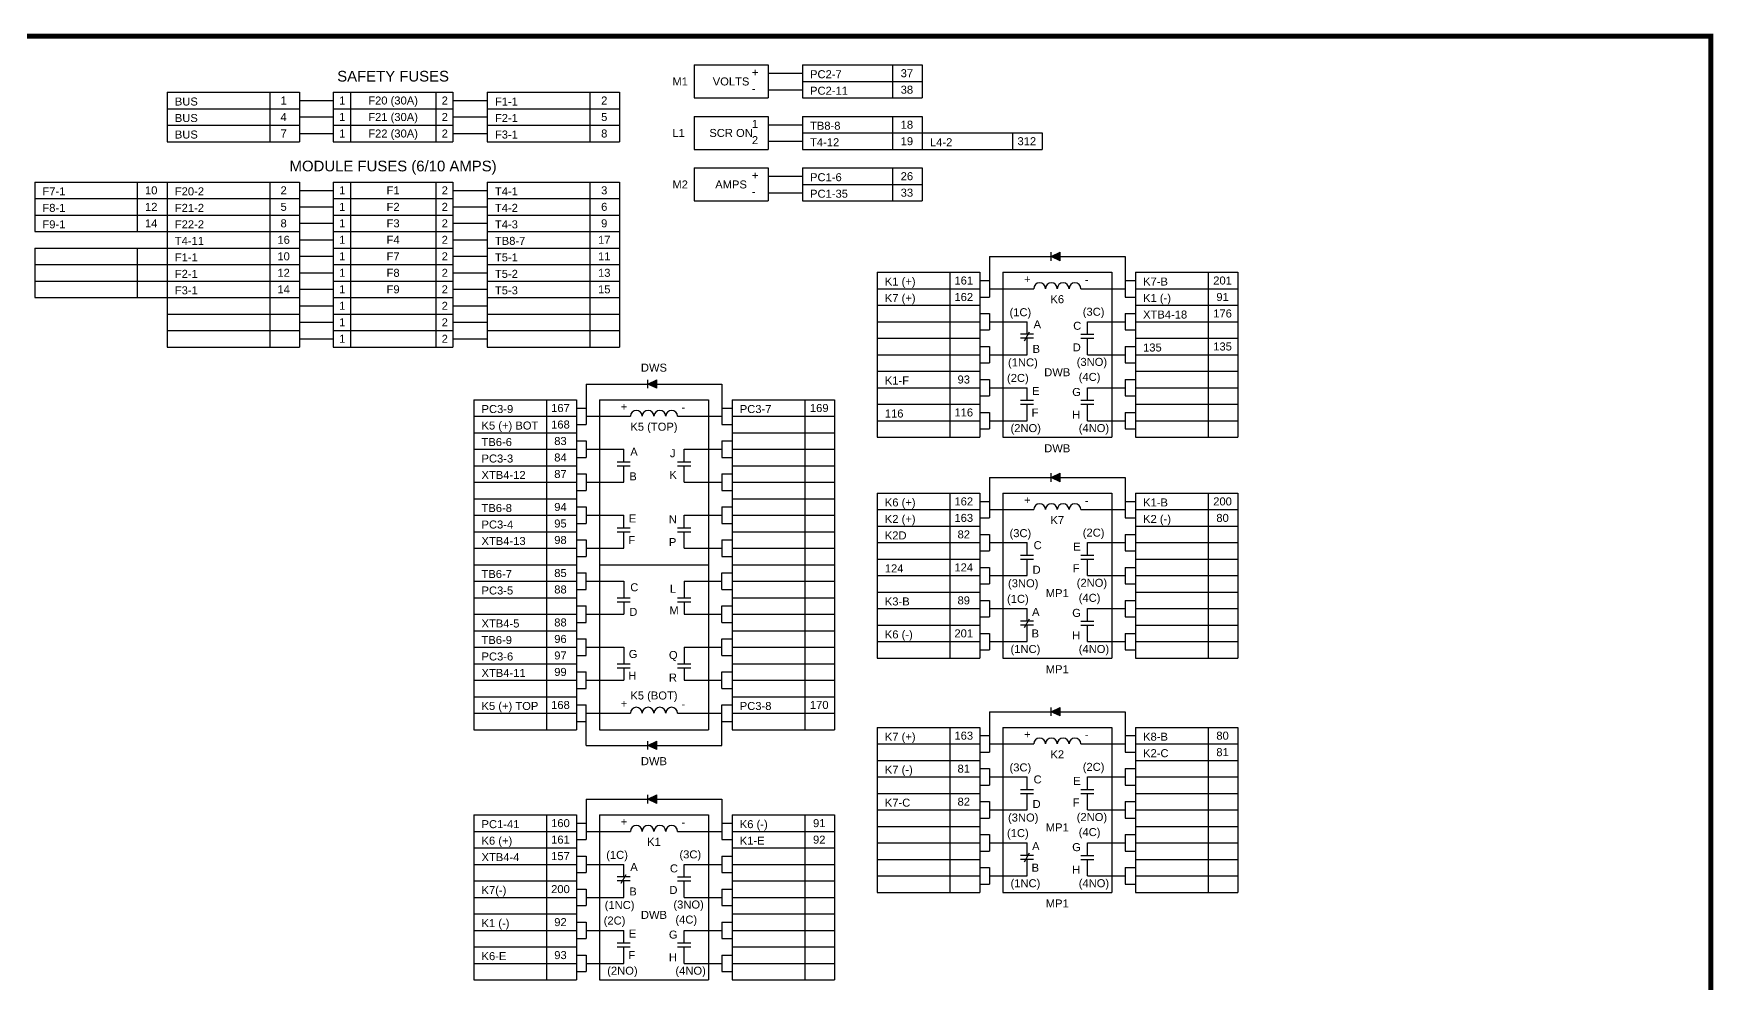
# Model space of a CAD drawing. Extents: x 0.9 to 17.6, y -2.5 to 7.9.
# Drawn here: x 7.76 to 17.6, y 2.35 to 7.91 of the extents above; entities that cross this region are included whole.
import ezdxf
from ezdxf.enums import TextEntityAlignment as Align

# ---------------------------------------------------------------- set-up
doc = ezdxf.new("R2010")
doc.units = 0
doc.header["$MEASUREMENT"] = 0
doc.layers.get('0').update_dxf_attribs({"linetype": 'CONTINUOUS'})
doc.layers.add('DRAWING', color=7, linetype='CONTINUOUS')
doc.styles.get("Standard").update_dxf_attribs({"font": 'ARIAL.TTF'})

# ---------------------------------------------------------------- blocks, each defined once
blk = doc.blocks.new('coil')
for centre in [(0.046, 0), (0.138, 0), (0.23, 0), (0.322, 0)]:
    blk.add_arc(centre, 0.046, 0, 180)
blk = doc.blocks.new('N_C_contact')
for p, q in [((0.051, 0.031), (-0.051, 0.031)), ((0.051, 0), (-0.051, 0)), ((-0.02, -0.019), (0.02, 0.05))]:
    blk.add_line(p, q)
blk = doc.blocks.new('npcap')
for p, q in [((0, 0.051), (0, -0.051)), ((0.031, 0.051), (0.031, -0.051))]:
    blk.add_line(p, q)
blk = doc.blocks.new('diode')
blk.add_hatch(color=256).paths.add_polyline_path([(0.072, 0), (0, 0.033), (0, -0.033)])
for p, q in [((0, 0.033), (0.072, 0)), ((0, 0.033), (0, -0.033)), ((0.072, 0), (0, -0.033)), ((0.072, 0.033), (0.072, -0.033))]:
    blk.add_line(p, q)

msp = doc.modelspace()

# ---------------------------------------------------------------- linework, layer by layer
at = {"color": 7, "const_width": 0.0288}
msp.add_lwpolyline([(17.5882, -2.4964), (17.5882, 7.8988), (0.9559, 7.8988), (0.9559, -2.4964)], close=True, dxfattribs=at)
at = {"layer": 'DRAWING', "color": 7}
for p, q in [((11.6304, 7.7297), (12.0645, 7.7297)), ((11.6304, 7.7297), (11.6304, 7.5366)), ((12.0645, 7.7297), (12.0645, 7.5366)), ((12.0645, 7.6814), (12.2651, 7.6814)), ((12.2651, 7.7297), (12.9677, 7.7297)), ((12.2651, 7.7297), (12.2651, 7.5366)), ((12.7929, 7.7297), (12.7929, 7.5366)), ((12.9677, 7.7297), (12.9677, 7.5366)), ((12.0645, 7.5848), (12.2651, 7.5848)), ((12.2651, 7.6331), (12.9677, 7.6331)), ((8.5435, 7.5699), (9.3193, 7.5699)), ((8.5435, 7.5699), (8.5435, 7.2801)), ((9.1445, 7.5699), (9.1445, 7.2801)), ((9.3193, 7.5699), (9.3193, 7.2801)), ((9.3193, 7.5216), (9.5166, 7.5216)), ((9.5166, 7.5699), (10.2183, 7.5699)), ((9.5166, 7.5699), (9.5166, 7.2801)), ((9.6174, 7.5699), (9.6174, 7.2801)), ((10.1176, 7.5699), (10.1176, 7.2801)), ((10.2183, 7.5699), (10.2183, 7.2801)), ((10.2183, 7.5216), (10.4189, 7.5216)), ((10.4189, 7.5699), (11.1946, 7.5699)), ((10.4189, 7.5699), (10.4189, 7.2801)), ((11.0198, 7.5699), (11.0198, 7.2801)), ((11.1946, 7.5699), (11.1946, 7.2801)), ((11.6304, 7.5366), (12.0645, 7.5366)), ((12.2651, 7.5366), (12.9677, 7.5366)), ((8.5435, 7.4733), (9.3193, 7.4733)), ((9.3193, 7.425), (9.5166, 7.425)), ((9.5166, 7.4733), (10.2183, 7.4733)), ((10.2183, 7.425), (10.4189, 7.425)), ((10.4189, 7.4733), (11.1946, 7.4733)), ((11.6304, 7.4282), (12.0645, 7.4282)), ((11.6304, 7.4282), (11.6304, 7.235)), ((12.0645, 7.4282), (12.0645, 7.235)), ((12.2651, 7.4282), (12.9677, 7.4282)), ((12.2651, 7.4282), (12.2651, 7.235)), ((12.7929, 7.4282), (12.7929, 7.235)), ((12.9677, 7.4282), (12.9677, 7.235)), ((8.5435, 7.3767), (9.3193, 7.3767)), ((9.3193, 7.3284), (9.5166, 7.3284)), ((9.5166, 7.3767), (10.2183, 7.3767)), ((10.2183, 7.3284), (10.4189, 7.3284)), ((10.4189, 7.3767), (11.1946, 7.3767)), ((12.0645, 7.3799), (12.2651, 7.3799)), ((12.0645, 7.2833), (12.2651, 7.2833)), ((12.2651, 7.3316), (13.6704, 7.3316)), ((13.4956, 7.3316), (13.4956, 7.235)), ((13.6704, 7.3316), (13.6704, 7.235)), ((8.5435, 7.2801), (9.3193, 7.2801)), ((9.5166, 7.2801), (10.2183, 7.2801)), ((10.4189, 7.2801), (11.1946, 7.2801)), ((11.6304, 7.235), (12.0645, 7.235)), ((12.2651, 7.235), (13.6704, 7.235)), ((11.6304, 7.1267), (12.0645, 7.1267)), ((11.6304, 7.1267), (11.6304, 6.9335)), ((12.0645, 7.1267), (12.0645, 6.9335)), ((12.2651, 7.1267), (12.9677, 7.1267)), ((12.2651, 7.1267), (12.2651, 6.9335)), ((12.7929, 7.1267), (12.7929, 6.9335)), ((12.9677, 7.1267), (12.9677, 6.9335)), ((7.7678, 7.0439), (9.3193, 7.0439)), ((7.7678, 7.0439), (7.7678, 6.7542)), ((8.3687, 7.0439), (8.3687, 6.7542)), ((8.5435, 7.0439), (8.5435, 6.0781)), ((9.1445, 7.0439), (9.1445, 6.0781)), ((9.3193, 7.0439), (9.3193, 6.0781)), ((9.3193, 6.9956), (9.5166, 6.9956)), ((9.5166, 7.0439), (9.5166, 6.0781)), ((9.5166, 7.0439), (10.2183, 7.0439)), ((9.6174, 7.0439), (9.6174, 6.0781)), ((10.1176, 7.0439), (10.1176, 6.0781)), ((10.2183, 7.0439), (10.2183, 6.0781)), ((10.2183, 6.9956), (10.4189, 6.9956)), ((10.4189, 7.0439), (11.1946, 7.0439)), ((10.4189, 7.0439), (10.4189, 6.0781)), ((11.0198, 7.0439), (11.0198, 6.0781)), ((11.1946, 7.0439), (11.1946, 6.0781)), ((12.0645, 7.0784), (12.2651, 7.0784)), ((12.2651, 7.0301), (12.9677, 7.0301)), ((7.7678, 6.9473), (9.3193, 6.9473)), ((9.3193, 6.899), (9.5166, 6.899)), ((9.5166, 6.9473), (10.2183, 6.9473)), ((10.2183, 6.899), (10.4189, 6.899)), ((10.4189, 6.9473), (11.1946, 6.9473)), ((11.6304, 6.9335), (12.0645, 6.9335)), ((12.0645, 6.9818), (12.2651, 6.9818)), ((12.2651, 6.9335), (12.9677, 6.9335)), ((7.7678, 6.8507), (9.3193, 6.8507)), ((9.3193, 6.8025), (9.5166, 6.8025)), ((9.5166, 6.8507), (10.2183, 6.8507)), ((10.2183, 6.8025), (10.4189, 6.8025)), ((10.4189, 6.8507), (11.1946, 6.8507)), ((7.7678, 6.7542), (9.3193, 6.7542)), ((9.3193, 6.7059), (9.5166, 6.7059)), ((9.5166, 6.7542), (10.2183, 6.7542)), ((10.2183, 6.7059), (10.4189, 6.7059)), ((10.4189, 6.7542), (11.1946, 6.7542)), ((7.7678, 6.6576), (9.3193, 6.6576)), ((7.7678, 6.6576), (7.7678, 6.3678)), ((8.3687, 6.6576), (8.3687, 6.3678)), ((9.3193, 6.6093), (9.5166, 6.6093)), ((9.5166, 6.6576), (10.2183, 6.6576)), ((10.2183, 6.6093), (10.4189, 6.6093)), ((10.4189, 6.6576), (11.1946, 6.6576)), ((13.3612, 6.6079), (14.1557, 6.6079)), ((13.3612, 6.6079), (13.3612, 6.3711)), ((14.1557, 6.6079), (14.1557, 6.3711)), ((7.7678, 6.561), (9.3193, 6.561)), ((9.3193, 6.5127), (9.5166, 6.5127)), ((9.5166, 6.561), (10.2183, 6.561)), ((10.2183, 6.5127), (10.4189, 6.5127)), ((10.4189, 6.561), (11.1946, 6.561)), ((12.7031, 6.516), (12.7031, 5.5502)), ((12.7031, 6.516), (13.3041, 6.516)), ((13.1292, 6.516), (13.1292, 5.5502)), ((13.3041, 6.516), (13.3041, 5.5502)), ((13.4389, 6.516), (14.0781, 6.516)), ((13.4389, 6.516), (13.4389, 5.5502)), ((14.0781, 6.516), (14.0781, 5.5502)), ((14.2161, 6.516), (14.2161, 5.5502)), ((14.2161, 6.516), (14.8171, 6.516)), ((14.6422, 6.516), (14.6422, 5.5502)), ((14.8171, 6.516), (14.8171, 5.5502)), ((7.7678, 6.4644), (9.3193, 6.4644)), ((9.3193, 6.4161), (9.5166, 6.4161)), ((9.5166, 6.4644), (10.2183, 6.4644)), ((10.2183, 6.4161), (10.4189, 6.4161)), ((10.4189, 6.4644), (11.1946, 6.4644)), ((12.7031, 6.4194), (13.3041, 6.4194)), ((13.3041, 6.4677), (13.3612, 6.4677)), ((13.3612, 6.4194), (13.6206, 6.4194)), ((13.8964, 6.4194), (14.1557, 6.4194)), ((14.1557, 6.4677), (14.2161, 6.4677)), ((14.2161, 6.4194), (14.8171, 6.4194)), ((7.7678, 6.3678), (9.3193, 6.3678)), ((9.3193, 6.3195), (9.5166, 6.3195)), ((9.5166, 6.3678), (10.2183, 6.3678)), ((10.2183, 6.3195), (10.4189, 6.3195)), ((10.4189, 6.3678), (11.1946, 6.3678)), ((12.7031, 6.3228), (13.3041, 6.3228)), ((13.3041, 6.3711), (13.3612, 6.3711)), ((14.1557, 6.3711), (14.2161, 6.3711)), ((14.2161, 6.3228), (14.8171, 6.3228)), ((8.5435, 6.2713), (9.3193, 6.2713)), ((9.3193, 6.223), (9.5166, 6.223)), ((9.5166, 6.2713), (10.2183, 6.2713)), ((10.2183, 6.223), (10.4189, 6.223)), ((10.4189, 6.2713), (11.1946, 6.2713)), ((12.7031, 6.2263), (13.3041, 6.2263)), ((13.3041, 6.2746), (13.3612, 6.2746)), ((13.3612, 6.2746), (13.3612, 6.178)), ((13.3612, 6.2263), (13.5816, 6.2263)), ((13.5816, 6.1531), (13.5816, 6.2263)), ((13.9353, 6.2263), (14.1557, 6.2263)), ((13.9353, 6.1531), (13.9353, 6.2263)), ((14.1557, 6.2746), (14.2161, 6.2746)), ((14.1557, 6.2746), (14.1557, 6.178)), ((14.2161, 6.2263), (14.8171, 6.2263)), ((8.5435, 6.1747), (9.3193, 6.1747)), ((9.3193, 6.1264), (9.5166, 6.1264)), ((9.5166, 6.1747), (10.2183, 6.1747)), ((10.2183, 6.1264), (10.4189, 6.1264)), ((10.4189, 6.1747), (11.1946, 6.1747)), ((12.7031, 6.1297), (13.3041, 6.1297)), ((13.3041, 6.178), (13.3612, 6.178)), ((13.5816, 6.0331), (13.5816, 6.1297)), ((13.9353, 6.0331), (13.9353, 6.1297)), ((14.1557, 6.178), (14.2161, 6.178)), ((14.2161, 6.1297), (14.8171, 6.1297)), ((8.5435, 6.0781), (9.3193, 6.0781)), ((9.5166, 6.0781), (10.2183, 6.0781)), ((10.4189, 6.0781), (11.1946, 6.0781)), ((12.7031, 6.0331), (13.3041, 6.0331)), ((13.3041, 6.0814), (13.3612, 6.0814)), ((13.3612, 6.0814), (13.3612, 5.9848)), ((13.3612, 6.0331), (13.5816, 6.0331)), ((13.9353, 6.0331), (14.1557, 6.0331)), ((14.1557, 6.0814), (14.1557, 5.9848)), ((14.1557, 6.0814), (14.2161, 6.0814)), ((14.2161, 6.0331), (14.8171, 6.0331)), ((12.7031, 5.9365), (13.3041, 5.9365)), ((13.3041, 5.9848), (13.3612, 5.9848)), ((14.1557, 5.9848), (14.2161, 5.9848)), ((14.2161, 5.9365), (14.8171, 5.9365)), ((10.9985, 5.8614), (10.9985, 5.6246)), ((10.9985, 5.8614), (11.7929, 5.8614)), ((11.7929, 5.8614), (11.7929, 5.6246)), ((12.7031, 5.8399), (13.3041, 5.8399)), ((13.3041, 5.8882), (13.3612, 5.8882)), ((13.3612, 5.8882), (13.3612, 5.7916)), ((13.3612, 5.8399), (13.5816, 5.8399)), ((13.5816, 5.7668), (13.5816, 5.8399)), ((13.9353, 5.8399), (14.1557, 5.8399)), ((13.9353, 5.7668), (13.9353, 5.8399)), ((14.1557, 5.8882), (14.1557, 5.7916)), ((14.1557, 5.8882), (14.2161, 5.8882)), ((14.2161, 5.8399), (14.8171, 5.8399)), ((10.3403, 5.7695), (10.9413, 5.7695)), ((10.3403, 5.7695), (10.3403, 3.8379)), ((10.7664, 5.7695), (10.7664, 3.8379)), ((10.9413, 5.7695), (10.9413, 3.8379)), ((10.9413, 5.7212), (10.9985, 5.7212)), ((11.0761, 5.7695), (11.0761, 3.8379)), ((11.0761, 5.7695), (11.7153, 5.7695)), ((11.7153, 5.7695), (11.7153, 3.8379)), ((11.7929, 5.7212), (11.8533, 5.7212)), ((11.8533, 5.7695), (12.4543, 5.7695)), ((11.8533, 5.7695), (11.8533, 3.8379)), ((12.2794, 5.7695), (12.2794, 3.8379)), ((12.4543, 5.7695), (12.4543, 3.8379)), ((12.7031, 5.7434), (13.3041, 5.7434)), ((13.3041, 5.7916), (13.3612, 5.7916)), ((13.5816, 5.6468), (13.5816, 5.7434)), ((13.9353, 5.6468), (13.9353, 5.7434)), ((14.1557, 5.7916), (14.2161, 5.7916)), ((14.2161, 5.7434), (14.8171, 5.7434)), ((10.3403, 5.6729), (10.9413, 5.6729)), ((10.9413, 5.6246), (10.9985, 5.6246)), ((10.9985, 5.6729), (11.2578, 5.6729)), ((11.5336, 5.6729), (11.7929, 5.6729)), ((11.7929, 5.6246), (11.8533, 5.6246)), ((11.8533, 5.6729), (12.4543, 5.6729)), ((12.7031, 5.6468), (13.3041, 5.6468)), ((13.3041, 5.6951), (13.3612, 5.6951)), ((13.3612, 5.6951), (13.3612, 5.5985)), ((13.3612, 5.6468), (13.5816, 5.6468)), ((13.9353, 5.6468), (14.1557, 5.6468)), ((14.1557, 5.6951), (14.1557, 5.5985)), ((14.1557, 5.6951), (14.2161, 5.6951)), ((14.2161, 5.6468), (14.8171, 5.6468)), ((10.3403, 5.5763), (10.9413, 5.5763)), ((10.9413, 5.5281), (10.9985, 5.5281)), ((10.9985, 5.5281), (10.9985, 5.4315)), ((11.7929, 5.5281), (11.8533, 5.5281)), ((11.7929, 5.5281), (11.7929, 5.4315)), ((11.8533, 5.5763), (12.4543, 5.5763)), ((12.7031, 5.5502), (13.3041, 5.5502)), ((13.3041, 5.5985), (13.3612, 5.5985)), ((13.4389, 5.5502), (14.0781, 5.5502)), ((14.1557, 5.5985), (14.2161, 5.5985)), ((14.2161, 5.5502), (14.8171, 5.5502)), ((10.3403, 5.4798), (10.9413, 5.4798)), ((10.9413, 5.4315), (10.9985, 5.4315)), ((10.9985, 5.4798), (11.2188, 5.4798)), ((11.2188, 5.4066), (11.2188, 5.4798)), ((11.5726, 5.4798), (11.7929, 5.4798)), ((11.5726, 5.4066), (11.5726, 5.4798)), ((11.7929, 5.4315), (11.8533, 5.4315)), ((11.8533, 5.4798), (12.4543, 5.4798)), ((10.3403, 5.3832), (10.9413, 5.3832)), ((10.9413, 5.3349), (10.9985, 5.3349)), ((10.9985, 5.3349), (10.9985, 5.2383)), ((11.2188, 5.2866), (11.2188, 5.3832)), ((11.5726, 5.2866), (11.5726, 5.3832)), ((11.7929, 5.3349), (11.7929, 5.2383)), ((11.7929, 5.3349), (11.8533, 5.3349)), ((11.8533, 5.3832), (12.4543, 5.3832)), ((13.3612, 5.3145), (14.1557, 5.3145)), ((13.3612, 5.3145), (13.3612, 5.0778)), ((14.1557, 5.3145), (14.1557, 5.0778)), ((10.3403, 5.2866), (10.9413, 5.2866)), ((10.9413, 5.2383), (10.9985, 5.2383)), ((10.9985, 5.2866), (11.2188, 5.2866)), ((11.5726, 5.2866), (11.7929, 5.2866)), ((11.7929, 5.2383), (11.8533, 5.2383)), ((11.8533, 5.2866), (12.4543, 5.2866)), ((12.7031, 5.2226), (12.7031, 4.2568)), ((12.7031, 5.2226), (13.3041, 5.2226)), ((13.1292, 5.2226), (13.1292, 4.2568)), ((13.3041, 5.2226), (13.3041, 4.2568)), ((13.4389, 5.2226), (14.0781, 5.2226)), ((13.4389, 5.2226), (13.4389, 4.2568)), ((14.0781, 5.2226), (14.0781, 4.2568)), ((14.2161, 5.2226), (14.2161, 4.2568)), ((14.2161, 5.2226), (14.8171, 5.2226)), ((14.6422, 5.2226), (14.6422, 4.2568)), ((14.8171, 5.2226), (14.8171, 4.2568)), ((10.3403, 5.19), (10.9413, 5.19)), ((10.9413, 5.1417), (10.9985, 5.1417)), ((10.9985, 5.1417), (10.9985, 5.0451)), ((11.7929, 5.1417), (11.7929, 5.0451)), ((11.7929, 5.1417), (11.8533, 5.1417)), ((11.8533, 5.19), (12.4543, 5.19)), ((12.7031, 5.1261), (13.3041, 5.1261)), ((13.3041, 5.1744), (13.3612, 5.1744)), ((13.3612, 5.1261), (13.6206, 5.1261)), ((13.8964, 5.1261), (14.1557, 5.1261)), ((14.1557, 5.1744), (14.2161, 5.1744)), ((14.2161, 5.1261), (14.8171, 5.1261)), ((10.3403, 5.0934), (10.9413, 5.0934)), ((10.9413, 5.0451), (10.9985, 5.0451)), ((10.9985, 5.0934), (11.2188, 5.0934)), ((11.2188, 5.0203), (11.2188, 5.0934)), ((11.5726, 5.0934), (11.7929, 5.0934)), ((11.5726, 5.0203), (11.5726, 5.0934)), ((11.7929, 5.0451), (11.8533, 5.0451)), ((11.8533, 5.0934), (12.4543, 5.0934)), ((12.7031, 5.0295), (13.3041, 5.0295)), ((13.3041, 5.0778), (13.3612, 5.0778)), ((14.1557, 5.0778), (14.2161, 5.0778)), ((14.2161, 5.0295), (14.8171, 5.0295)), ((10.3403, 4.9969), (10.9413, 4.9969)), ((10.9413, 4.9486), (10.9985, 4.9486)), ((10.9985, 4.9486), (10.9985, 4.852)), ((11.2188, 4.9003), (11.2188, 4.9969)), ((11.5726, 4.9003), (11.5726, 4.9969)), ((11.7929, 4.9486), (11.7929, 4.852)), ((11.7929, 4.9486), (11.8533, 4.9486)), ((11.8533, 4.9969), (12.4543, 4.9969)), ((12.7031, 4.9329), (13.3041, 4.9329)), ((13.3041, 4.9812), (13.3612, 4.9812)), ((13.3612, 4.9812), (13.3612, 4.8846)), ((13.3612, 4.9329), (13.5816, 4.9329)), ((13.5816, 4.8598), (13.5816, 4.9329)), ((13.9353, 4.9329), (14.1557, 4.9329)), ((13.9353, 4.8598), (13.9353, 4.9329)), ((14.1557, 4.9812), (14.1557, 4.8846)), ((14.1557, 4.9812), (14.2161, 4.9812)), ((14.2161, 4.9329), (14.8171, 4.9329)), ((10.3403, 4.9003), (10.9413, 4.9003)), ((10.9413, 4.852), (10.9985, 4.852)), ((10.9985, 4.9003), (11.2188, 4.9003)), ((11.5726, 4.9003), (11.7929, 4.9003)), ((11.7929, 4.852), (11.8533, 4.852)), ((11.8533, 4.9003), (12.4543, 4.9003)), ((12.7031, 4.8363), (13.3041, 4.8363)), ((13.3041, 4.8846), (13.3612, 4.8846)), ((13.5816, 4.7397), (13.5816, 4.8363)), ((13.9353, 4.7397), (13.9353, 4.8363)), ((14.1557, 4.8846), (14.2161, 4.8846)), ((14.2161, 4.8363), (14.8171, 4.8363)), ((10.3403, 4.8037), (10.9413, 4.8037)), ((10.3403, 4.8037), (10.9413, 4.8037)), ((10.9413, 4.7554), (10.9985, 4.7554)), ((10.9985, 4.6588), (10.9985, 4.7554)), ((11.0761, 4.8037), (11.7153, 4.8037)), ((11.7929, 4.7554), (11.8533, 4.7554)), ((11.7929, 4.6588), (11.7929, 4.7554)), ((11.8533, 4.8037), (12.4543, 4.8037)), ((11.8533, 4.8037), (12.4543, 4.8037)), ((12.7031, 4.7397), (13.3041, 4.7397)), ((13.3041, 4.788), (13.3612, 4.788)), ((13.3612, 4.788), (13.3612, 4.6915)), ((13.3612, 4.7397), (13.5816, 4.7397)), ((13.9353, 4.7397), (14.1557, 4.7397)), ((14.1557, 4.788), (14.1557, 4.6915)), ((14.1557, 4.788), (14.2161, 4.788)), ((14.2161, 4.7397), (14.8171, 4.7397)), ((10.3403, 4.7071), (10.9413, 4.7071)), ((10.9413, 4.6588), (10.9985, 4.6588)), ((10.9985, 4.7071), (11.2188, 4.7071)), ((11.2188, 4.7071), (11.2188, 4.6105)), ((11.5726, 4.7071), (11.7929, 4.7071)), ((11.5726, 4.7071), (11.5726, 4.6105)), ((11.7929, 4.6588), (11.8533, 4.6588)), ((11.8533, 4.7071), (12.4543, 4.7071)), ((12.7031, 4.6432), (13.3041, 4.6432)), ((13.3041, 4.6915), (13.3612, 4.6915)), ((14.1557, 4.6915), (14.2161, 4.6915)), ((14.2161, 4.6432), (14.8171, 4.6432)), ((10.3403, 4.6105), (10.9413, 4.6105)), ((10.9413, 4.5622), (10.9985, 4.5622)), ((10.9985, 4.4657), (10.9985, 4.5622)), ((11.2188, 4.5871), (11.2188, 4.5139)), ((11.5726, 4.5871), (11.5726, 4.5139)), ((11.7929, 4.5622), (11.8533, 4.5622)), ((11.7929, 4.4657), (11.7929, 4.5622)), ((11.8533, 4.6105), (12.4543, 4.6105)), ((12.7031, 4.5466), (13.3041, 4.5466)), ((13.3041, 4.5949), (13.3612, 4.5949)), ((13.3612, 4.5949), (13.3612, 4.4983)), ((13.3612, 4.5466), (13.5816, 4.5466)), ((13.5816, 4.4734), (13.5816, 4.5466)), ((13.9353, 4.4734), (13.9353, 4.5466)), ((13.9353, 4.5466), (14.1557, 4.5466)), ((14.1557, 4.5949), (14.1557, 4.4983)), ((14.1557, 4.5949), (14.2161, 4.5949)), ((14.2161, 4.5466), (14.8171, 4.5466)), ((10.3403, 4.5139), (10.9413, 4.5139)), ((10.9413, 4.4657), (10.9985, 4.4657)), ((10.9985, 4.5139), (11.2188, 4.5139)), ((11.5726, 4.5139), (11.7929, 4.5139)), ((11.7929, 4.4657), (11.8533, 4.4657)), ((11.8533, 4.5139), (12.4543, 4.5139)), ((12.7031, 4.45), (13.3041, 4.45)), ((13.3041, 4.4983), (13.3612, 4.4983)), ((13.5816, 4.3534), (13.5816, 4.45)), ((13.9353, 4.3534), (13.9353, 4.45)), ((14.1557, 4.4983), (14.2161, 4.4983)), ((14.2161, 4.45), (14.8171, 4.45)), ((10.3403, 4.4174), (10.9413, 4.4174)), ((10.9413, 4.3691), (10.9985, 4.3691)), ((10.9985, 4.2725), (10.9985, 4.3691)), ((11.7929, 4.3691), (11.8533, 4.3691)), ((11.7929, 4.2725), (11.7929, 4.3691)), ((11.8533, 4.4174), (12.4543, 4.4174)), ((12.7031, 4.3534), (13.3041, 4.3534)), ((13.3041, 4.4017), (13.3612, 4.4017)), ((13.3612, 4.4017), (13.3612, 4.3051)), ((13.3612, 4.3534), (13.5816, 4.3534)), ((13.9353, 4.3534), (14.1557, 4.3534)), ((14.1557, 4.4017), (14.2161, 4.4017)), ((14.1557, 4.4017), (14.1557, 4.3051)), ((14.2161, 4.3534), (14.8171, 4.3534)), ((10.3403, 4.3208), (10.9413, 4.3208)), ((10.9413, 4.2725), (10.9985, 4.2725)), ((10.9985, 4.3208), (11.2188, 4.3208)), ((11.2188, 4.3208), (11.2188, 4.2242)), ((11.5726, 4.3208), (11.7929, 4.3208)), ((11.5726, 4.3208), (11.5726, 4.2242)), ((11.7929, 4.2725), (11.8533, 4.2725)), ((11.8533, 4.3208), (12.4543, 4.3208)), ((12.7031, 4.2568), (13.3041, 4.2568)), ((13.3041, 4.3051), (13.3612, 4.3051)), ((13.4389, 4.2568), (14.0781, 4.2568)), ((14.1557, 4.3051), (14.2161, 4.3051)), ((14.2161, 4.2568), (14.8171, 4.2568)), ((10.3403, 4.2242), (10.9413, 4.2242)), ((10.9413, 4.1759), (10.9985, 4.1759)), ((10.9985, 4.0793), (10.9985, 4.1759)), ((11.2188, 4.2008), (11.2188, 4.1276)), ((11.5726, 4.2008), (11.5726, 4.1276)), ((11.7929, 4.0793), (11.7929, 4.1759)), ((11.7929, 4.1759), (11.8533, 4.1759)), ((11.8533, 4.2242), (12.4543, 4.2242)), ((10.3403, 4.1276), (10.9413, 4.1276)), ((10.9413, 4.0793), (10.9985, 4.0793)), ((10.9985, 4.1276), (11.2188, 4.1276)), ((11.5726, 4.1276), (11.7929, 4.1276)), ((11.7929, 4.0793), (11.8533, 4.0793)), ((11.8533, 4.1276), (12.4543, 4.1276)), ((10.3403, 4.031), (10.9413, 4.031)), ((10.9413, 3.9827), (10.9985, 3.9827)), ((10.9985, 3.746), (10.9985, 3.9827)), ((11.7929, 3.746), (11.7929, 3.9827)), ((11.7929, 3.9827), (11.8533, 3.9827)), ((11.8533, 4.031), (12.4543, 4.031)), ((13.3612, 3.943), (14.1557, 3.943)), ((13.3612, 3.943), (13.3612, 3.7063)), ((14.1557, 3.943), (14.1557, 3.7063)), ((10.3403, 3.9345), (10.9413, 3.9345)), ((10.9413, 3.8862), (10.9985, 3.8862)), ((10.9985, 3.9345), (11.2578, 3.9345)), ((11.5336, 3.9345), (11.7929, 3.9345)), ((11.7929, 3.8862), (11.8533, 3.8862)), ((11.8533, 3.9345), (12.4543, 3.9345)), ((12.7031, 3.8512), (12.7031, 2.8853)), ((12.7031, 3.8512), (13.3041, 3.8512)), ((13.1292, 3.8512), (13.1292, 2.8853)), ((13.3041, 3.8512), (13.3041, 2.8853)), ((13.4389, 3.8512), (14.0781, 3.8512)), ((13.4389, 3.8512), (13.4389, 2.8853)), ((14.0781, 3.8512), (14.0781, 2.8853)), ((14.2161, 3.8512), (14.2161, 2.8853)), ((14.2161, 3.8512), (14.8171, 3.8512)), ((14.6422, 3.8512), (14.6422, 2.8853)), ((14.8171, 3.8512), (14.8171, 2.8853)), ((10.3403, 3.8379), (10.9413, 3.8379)), ((10.9985, 3.746), (11.7929, 3.746)), ((11.0761, 3.8379), (11.7153, 3.8379)), ((11.8533, 3.8379), (12.4543, 3.8379)), ((12.7031, 3.7546), (13.3041, 3.7546)), ((13.3041, 3.8029), (13.3612, 3.8029)), ((13.3612, 3.7546), (13.6206, 3.7546)), ((13.8964, 3.7546), (14.1557, 3.7546)), ((14.1557, 3.8029), (14.2161, 3.8029)), ((14.2161, 3.7546), (14.8171, 3.7546)), ((12.7031, 3.658), (13.3041, 3.658)), ((13.3041, 3.7063), (13.3612, 3.7063)), ((14.1557, 3.7063), (14.2161, 3.7063)), ((14.2161, 3.658), (14.8171, 3.658)), ((12.7031, 3.5614), (13.3041, 3.5614)), ((13.3041, 3.6097), (13.3612, 3.6097)), ((13.3612, 3.6097), (13.3612, 3.5131)), ((13.3612, 3.5614), (13.5816, 3.5614)), ((13.5816, 3.4883), (13.5816, 3.5614)), ((13.9353, 3.5614), (14.1557, 3.5614)), ((13.9353, 3.4883), (13.9353, 3.5614)), ((14.1557, 3.6097), (14.1557, 3.5131)), ((14.1557, 3.6097), (14.2161, 3.6097)), ((14.2161, 3.5614), (14.8171, 3.5614)), ((12.7031, 3.4648), (13.3041, 3.4648)), ((13.3041, 3.5131), (13.3612, 3.5131)), ((13.5816, 3.3683), (13.5816, 3.4648)), ((13.9353, 3.3683), (13.9353, 3.4648)), ((14.1557, 3.5131), (14.2161, 3.5131)), ((14.2161, 3.4648), (14.8171, 3.4648)), ((10.9985, 3.4309), (11.7929, 3.4309)), ((10.9985, 3.4309), (10.9985, 3.1942)), ((11.7929, 3.4309), (11.7929, 3.1942)), ((12.7031, 3.3683), (13.3041, 3.3683)), ((13.3041, 3.4165), (13.3612, 3.4165)), ((13.3612, 3.4165), (13.3612, 3.32)), ((13.3612, 3.3683), (13.5816, 3.3683)), ((13.9353, 3.3683), (14.1557, 3.3683)), ((14.1557, 3.4165), (14.1557, 3.32)), ((14.1557, 3.4165), (14.2161, 3.4165)), ((14.2161, 3.3683), (14.8171, 3.3683)), ((10.3403, 3.339), (10.3403, 2.3732)), ((10.3403, 3.339), (10.9413, 3.339)), ((10.7664, 3.339), (10.7664, 2.3732)), ((10.9413, 3.339), (10.9413, 2.3732)), ((10.9413, 3.2907), (10.9985, 3.2907)), ((11.0761, 3.339), (11.7153, 3.339)), ((11.0761, 3.339), (11.0761, 2.3732)), ((11.7153, 3.339), (11.7153, 2.3732)), ((11.7929, 3.2907), (11.8533, 3.2907)), ((11.8533, 3.339), (11.8533, 2.3732)), ((11.8533, 3.339), (12.4543, 3.339)), ((12.2794, 3.339), (12.2794, 2.3732)), ((12.4543, 3.339), (12.4543, 2.3732)), ((12.7031, 3.2717), (13.3041, 3.2717)), ((13.3041, 3.32), (13.3612, 3.32)), ((14.1557, 3.32), (14.2161, 3.32)), ((14.2161, 3.2717), (14.8171, 3.2717)), ((10.3403, 3.2424), (10.9413, 3.2424)), ((10.9413, 3.1942), (10.9985, 3.1942)), ((10.9985, 3.2424), (11.2578, 3.2424)), ((11.5336, 3.2424), (11.7929, 3.2424)), ((11.7929, 3.1942), (11.8533, 3.1942)), ((11.8533, 3.2424), (12.4543, 3.2424)), ((12.7031, 3.1751), (13.3041, 3.1751)), ((13.3041, 3.2234), (13.3612, 3.2234)), ((13.3612, 3.2234), (13.3612, 3.1268)), ((13.3612, 3.1751), (13.5816, 3.1751)), ((13.5816, 3.102), (13.5816, 3.1751)), ((13.9353, 3.102), (13.9353, 3.1751)), ((13.9353, 3.1751), (14.1557, 3.1751)), ((14.1557, 3.2234), (14.1557, 3.1268)), ((14.1557, 3.2234), (14.2161, 3.2234)), ((14.2161, 3.1751), (14.8171, 3.1751)), ((10.3403, 3.1459), (10.9413, 3.1459)), ((10.9413, 3.0976), (10.9985, 3.0976)), ((10.9985, 3.0976), (10.9985, 3.001)), ((11.7929, 3.0976), (11.7929, 3.001)), ((11.7929, 3.0976), (11.8533, 3.0976)), ((11.8533, 3.1459), (12.4543, 3.1459)), ((12.7031, 3.0785), (13.3041, 3.0785)), ((13.3041, 3.1268), (13.3612, 3.1268)), ((13.5816, 2.9819), (13.5816, 3.0785)), ((13.9353, 2.9819), (13.9353, 3.0785)), ((14.1557, 3.1268), (14.2161, 3.1268)), ((14.2161, 3.0785), (14.8171, 3.0785)), ((10.3403, 3.0493), (10.9413, 3.0493)), ((10.3403, 2.9527), (10.9413, 2.9527)), ((10.9413, 3.001), (10.9985, 3.001)), ((10.9985, 3.0493), (11.2188, 3.0493)), ((11.2188, 2.9761), (11.2188, 3.0493)), ((11.2188, 2.8561), (11.2188, 2.9527)), ((11.5726, 3.0493), (11.7929, 3.0493)), ((11.5726, 2.9761), (11.5726, 3.0493)), ((11.5726, 2.8561), (11.5726, 2.9527)), ((11.7929, 3.001), (11.8533, 3.001)), ((11.8533, 3.0493), (12.4543, 3.0493)), ((11.8533, 2.9527), (12.4543, 2.9527)), ((12.7031, 2.9819), (13.3041, 2.9819)), ((13.3041, 3.0302), (13.3612, 3.0302)), ((13.3612, 3.0302), (13.3612, 2.9336)), ((13.3612, 2.9819), (13.5816, 2.9819)), ((13.9353, 2.9819), (14.1557, 2.9819)), ((14.1557, 3.0302), (14.2161, 3.0302)), ((14.1557, 3.0302), (14.1557, 2.9336)), ((14.2161, 2.9819), (14.8171, 2.9819)), ((10.3403, 2.8561), (10.9413, 2.8561)), ((10.9413, 2.9044), (10.9985, 2.9044)), ((10.9985, 2.9044), (10.9985, 2.8078)), ((10.9985, 2.8561), (11.2188, 2.8561)), ((11.5726, 2.8561), (11.7929, 2.8561)), ((11.7929, 2.9044), (11.8533, 2.9044)), ((11.7929, 2.9044), (11.7929, 2.8078)), ((11.8533, 2.8561), (12.4543, 2.8561)), ((12.7031, 2.8853), (13.3041, 2.8853)), ((13.3041, 2.9336), (13.3612, 2.9336)), ((13.4389, 2.8853), (14.0781, 2.8853)), ((14.1557, 2.9336), (14.2161, 2.9336)), ((14.2161, 2.8853), (14.8171, 2.8853)), ((10.3403, 2.7595), (10.9413, 2.7595)), ((10.9413, 2.8078), (10.9985, 2.8078)), ((11.7929, 2.8078), (11.8533, 2.8078)), ((11.8533, 2.7595), (12.4543, 2.7595)), ((10.3403, 2.663), (10.9413, 2.663)), ((10.9413, 2.7112), (10.9985, 2.7112)), ((10.9985, 2.7112), (10.9985, 2.6147)), ((10.9985, 2.663), (11.2188, 2.663)), ((11.2188, 2.5898), (11.2188, 2.663)), ((11.5726, 2.663), (11.7929, 2.663)), ((11.5726, 2.5898), (11.5726, 2.663)), ((11.7929, 2.7112), (11.8533, 2.7112)), ((11.7929, 2.7112), (11.7929, 2.6147)), ((11.8533, 2.663), (12.4543, 2.663)), ((10.3403, 2.5664), (10.9413, 2.5664)), ((10.9413, 2.6147), (10.9985, 2.6147)), ((11.2188, 2.4698), (11.2188, 2.5664)), ((11.5726, 2.4698), (11.5726, 2.5664)), ((11.7929, 2.6147), (11.8533, 2.6147)), ((11.8533, 2.5664), (12.4543, 2.5664)), ((10.3403, 2.4698), (10.9413, 2.4698)), ((10.9413, 2.5181), (10.9985, 2.5181)), ((10.9985, 2.5181), (10.9985, 2.4215)), ((10.9985, 2.4698), (11.2188, 2.4698)), ((11.5726, 2.4698), (11.7929, 2.4698)), ((11.7929, 2.5181), (11.7929, 2.4215)), ((11.7929, 2.5181), (11.8533, 2.5181)), ((11.8533, 2.4698), (12.4543, 2.4698)), ((10.3403, 2.3732), (10.9413, 2.3732)), ((10.9413, 2.4215), (10.9985, 2.4215)), ((11.0761, 2.3732), (11.7153, 2.3732)), ((11.7929, 2.4215), (11.8533, 2.4215)), ((11.8533, 2.3732), (12.4543, 2.3732))]:
    msp.add_line(p, q, dxfattribs=at)

# ---------------------------------------------------------------- block references
at = {"layer": 'DRAWING', "color": 7, "yscale": 0.75, "zscale": 0.75}
for name, p, xscale, rotation in [('diode', (13.7761, 6.6079), 0.75, 180), ('npcap', (13.9353, 6.1297), 0.75, 90), ('diode', (11.4133, 5.8614), 0.75, 180), ('npcap', (13.5816, 5.7434), 0.75, 90), ('npcap', (13.9353, 5.7434), 0.75, 90), ('npcap', (11.2188, 5.3832), 0.75, 90), ('npcap', (11.5726, 5.3832), 0.75, 90), ('diode', (13.7761, 5.3145), 0.75, 180), ('npcap', (11.2188, 4.9969), 0.75, 90), ('npcap', (11.5726, 4.9969), 0.75, 90), ('npcap', (13.5816, 4.8363), 0.75, 90), ('npcap', (13.9353, 4.8363), 0.75, 90), ('npcap', (11.2188, 4.6105), -0.75, 90), ('npcap', (11.5726, 4.6105), -0.75, 90), ('npcap', (13.9353, 4.45), 0.75, 90), ('npcap', (11.2188, 4.2242), -0.75, 90), ('npcap', (11.5726, 4.2242), -0.75, 90), ('diode', (13.7761, 3.943), 0.75, 180), ('diode', (11.4133, 3.746), 0.75, 180), ('diode', (11.4133, 3.4309), 0.75, 180), ('npcap', (13.5816, 3.4648), 0.75, 90), ('npcap', (13.9353, 3.4648), 0.75, 90), ('npcap', (13.9353, 3.0785), 0.75, 90), ('npcap', (11.5726, 2.9527), 0.75, 90), ('npcap', (11.2188, 2.5664), 0.75, 90), ('npcap', (11.5726, 2.5664), 0.75, 90)]:
    msp.add_blockref(name, p, dxfattribs=dict(at, xscale=xscale, rotation=rotation))
at = {"layer": 'DRAWING', "color": 7, "xscale": 0.75, "yscale": 0.75, "zscale": 0.75}
for name, p in [('coil', (13.6206, 6.4194)), ('N_C_contact', (13.5816, 6.1297)), ('coil', (11.2578, 5.6729)), ('coil', (13.6206, 5.1261)), ('N_C_contact', (13.5816, 4.45)), ('coil', (11.2578, 3.9345)), ('coil', (13.6206, 3.7546)), ('coil', (11.2578, 3.2424)), ('N_C_contact', (13.5816, 3.0785)), ('N_C_contact', (11.2188, 2.9527))]:
    msp.add_blockref(name, p, dxfattribs=at)

# ---------------------------------------------------------------- texts
at = {"layer": 'DRAWING', "color": 7}
for s, height, p in [('SAFETY FUSES', 0.0625, (9.8675, 7.6327)), ('MODULE FUSES (6/10 AMPS)', 0.0625, (9.8675, 7.1067)), ('K6', 0.04688, (13.7585, 6.3348)), ('DWS', 0.04688, (11.3957, 5.9341)), ('DWB', 0.04688, (13.7585, 5.9072)), ('K5 (TOP)', 0.04688, (11.3957, 5.5883)), ('DWB', 0.04688, (13.7585, 5.4619)), ('K7', 0.04688, (13.7585, 5.0414)), ('MP1', 0.04688, (13.7585, 4.6138)), ('MP1', 0.04688, (13.7585, 4.1686)), ('K5 (BOT)', 0.04688, (11.3957, 4.0146)), ('DWB', 0.04688, (11.3957, 3.6301)), ('K2', 0.04688, (13.7585, 3.67)), ('MP1', 0.04688, (13.7585, 3.2423)), ('K1', 0.04688, (11.3957, 3.1578)), ('DWB', 0.04688, (11.3957, 2.7302)), ('MP1', 0.04688, (13.7585, 2.7971))]:
    msp.add_text(s, height=height, dxfattribs=at).set_placement(p, align=Align.CENTER)
for s, height, p in [('+', 0.0469, (11.9694, 7.6628)), ('PC2-7', 0.04688, (12.3102, 7.652)), ('-', 0.0469, (11.9694, 7.5679)), ('PC2-11', 0.04688, (12.3102, 7.5554)), ('BUS', 0.04688, (8.5887, 7.4922)), ('F1-1', 0.04688, (10.464, 7.4922)), ('BUS', 0.04688, (8.5887, 7.3956)), ('F2-1', 0.04688, (10.464, 7.3956)), ('1', 0.0469, (11.9694, 7.3613)), ('TB8-8', 0.04688, (12.3102, 7.3505)), ('BUS', 0.04688, (8.5887, 7.299)), ('F3-1', 0.04688, (10.464, 7.299)), ('2', 0.0469, (11.9694, 7.2663)), ('T4-12', 0.04688, (12.3102, 7.2539)), ('L4-2', 0.04688, (13.0129, 7.2539)), ('+', 0.0469, (11.9694, 7.0598)), ('PC1-6', 0.04688, (12.3102, 7.049)), ('F7-1', 0.04688, (7.8129, 6.9662)), ('F20-2', 0.04688, (8.5887, 6.9662)), ('T4-1', 0.04688, (10.464, 6.9662)), ('PC1-35', 0.04688, (12.3102, 6.9524)), ('F8-1', 0.04688, (7.8129, 6.8696)), ('F21-2', 0.04688, (8.5887, 6.8696)), ('T4-2', 0.04688, (10.464, 6.8696)), ('-', 0.0469, (11.9694, 6.9648)), ('F9-1', 0.04688, (7.8129, 6.773)), ('F22-2', 0.04688, (8.5887, 6.773)), ('T4-3', 0.04688, (10.464, 6.773)), ('T4-11', 0.04688, (8.5887, 6.6764)), ('TB8-7', 0.04688, (10.464, 6.6764)), ('F1-1', 0.04688, (8.5887, 6.5799)), ('T5-1', 0.04688, (10.464, 6.5799)), ('F2-1', 0.04688, (8.5887, 6.4833)), ('T5-2', 0.04688, (10.464, 6.4833)), ('F3-1', 0.04688, (8.5887, 6.3867)), ('T5-3', 0.04688, (10.464, 6.3867)), ('K1 (+)', 0.04688, (12.7483, 6.4383)), ('+', 0.0469, (13.564, 6.4523)), ('-', 0.0469, (13.9195, 6.4493)), ('K7-B', 0.04688, (14.2613, 6.4383)), ('K7 (+)', 0.04688, (12.7483, 6.3417)), ('(1C)', 0.04688, (13.4788, 6.2585)), ('(3C)', 0.04688, (13.9078, 6.2614)), ('K1 (-)', 0.04688, (14.2613, 6.3417)), ('A', 0.0469, (13.6198, 6.188)), ('C', 0.0469, (13.8519, 6.1792)), ('XTB4-18', 0.04688, (14.2613, 6.2451)), ('(1NC)', 0.04688, (13.47, 5.9649)), ('B', 0.0469, (13.6139, 6.0441)), ('D', 0.0469, (13.849, 6.0529)), ('(3NO)', 0.04688, (13.8725, 5.9678)), ('135', 0.04688, (14.2613, 6.052)), ('K1-F', 0.04688, (12.7483, 5.8588)), ('(2C)', 0.04688, (13.4641, 5.8738)), ('(4C)', 0.04688, (13.8843, 5.8797)), ('E', 0.0469, (13.611, 5.7975)), ('G', 0.0469, (13.8461, 5.7916)), ('PC3-9', 0.04688, (10.3855, 5.6918)), ('+', 0.0469, (11.2012, 5.7057)), ('-', 0.0469, (11.5567, 5.7028)), ('PC3-7', 0.04688, (11.8985, 5.6918)), ('116', 0.04688, (12.7483, 5.6656)), ('F', 0.0469, (13.6081, 5.6713)), ('K5 (+) BOT', 0.04688, (10.3855, 5.5952)), ('(2NO)', 0.04688, (13.4847, 5.5802)), ('H', 0.0469, (13.8461, 5.6595)), ('(4NO)', 0.04688, (13.8843, 5.5802)), ('TB6-6', 0.04688, (10.3855, 5.4986)), ('PC3-3', 0.04688, (10.3855, 5.402)), ('A', 0.0469, (11.257, 5.4415)), ('J', 0.0469, (11.4892, 5.4327)), ('XTB4-12', 0.04688, (10.3855, 5.3055)), ('B', 0.0469, (11.2512, 5.2976)), ('K', 0.0469, (11.4862, 5.3064)), ('TB6-8', 0.04688, (10.3855, 5.1123)), ('K6 (+)', 0.04688, (12.7483, 5.1449)), ('+', 0.0469, (13.564, 5.1589)), ('-', 0.0469, (13.9195, 5.156)), ('K1-B', 0.04688, (14.2613, 5.1449)), ('PC3-4', 0.04688, (10.3855, 5.0157)), ('E', 0.0469, (11.2482, 5.051)), ('N', 0.0469, (11.4833, 5.0451)), ('K2 (+)', 0.04688, (12.7483, 5.0483)), ('K2 (-)', 0.04688, (14.2613, 5.0483)), ('XTB4-13', 0.04688, (10.3855, 4.9191)), ('F', 0.0469, (11.2453, 4.9248)), ('P', 0.0469, (11.4833, 4.913)), ('K2D', 0.04688, (12.7483, 4.9518)), ('(3C)', 0.04688, (13.4788, 4.9651)), ('C', 0.0469, (13.6198, 4.8946)), ('E', 0.0469, (13.8519, 4.8858)), ('(2C)', 0.04688, (13.9078, 4.968)), ('TB6-7', 0.04688, (10.3855, 4.726)), ('124', 0.04688, (12.7483, 4.7586)), ('D', 0.0469, (13.6139, 4.7508)), ('F', 0.0469, (13.849, 4.7596)), ('PC3-5', 0.04688, (10.3855, 4.6294)), ('C', 0.0469, (11.257, 4.6482)), ('L', 0.0469, (11.4892, 4.6393)), ('(1C)', 0.04688, (13.4641, 4.5805)), ('(3NO)', 0.04688, (13.47, 4.6715)), ('(2NO)', 0.04688, (13.8725, 4.6744)), ('(4C)', 0.04688, (13.8843, 4.5864)), ('D', 0.0469, (11.2512, 4.5043)), ('M', 0.0469, (11.4862, 4.5131)), ('K3-B', 0.04688, (12.7483, 4.5654)), ('A', 0.0469, (13.611, 4.5041)), ('G', 0.0469, (13.8461, 4.4983)), ('XTB4-5', 0.04688, (10.3855, 4.4362)), ('TB6-9', 0.04688, (10.3855, 4.3396)), ('K6 (-)', 0.04688, (12.7483, 4.3723)), ('(1NC)', 0.04688, (13.4847, 4.2869)), ('B', 0.0469, (13.6081, 4.3779)), ('H', 0.0469, (13.8461, 4.3662)), ('(4NO)', 0.04688, (13.8843, 4.2869)), ('PC3-6', 0.04688, (10.3855, 4.2431)), ('G', 0.0469, (11.2482, 4.2577)), ('Q', 0.0469, (11.4833, 4.2518)), ('XTB4-11', 0.04688, (10.3855, 4.1465)), ('H', 0.0469, (11.2453, 4.1314)), ('R', 0.0469, (11.4833, 4.1197)), ('K5 (+) TOP', 0.04688, (10.3855, 3.9533)), ('+', 0.0469, (11.2012, 3.9673)), ('-', 0.0469, (11.5567, 3.9643)), ('PC3-8', 0.04688, (11.8985, 3.9533)), ('K7 (+)', 0.04688, (12.7483, 3.7734)), ('+', 0.0469, (13.564, 3.7874)), ('-', 0.0469, (13.9195, 3.7845)), ('K8-B', 0.04688, (14.2613, 3.7734)), ('(3C)', 0.04688, (13.4788, 3.5936)), ('(2C)', 0.04688, (13.9078, 3.5966)), ('K2-C', 0.04688, (14.2613, 3.6769)), ('K7 (-)', 0.04688, (12.7483, 3.5803)), ('C', 0.0469, (13.6198, 3.5232)), ('E', 0.0469, (13.8519, 3.5144)), ('K7-C', 0.04688, (12.7483, 3.3871)), ('(3NO)', 0.04688, (13.47, 3.3)), ('D', 0.0469, (13.6139, 3.3793)), ('F', 0.0469, (13.849, 3.3881)), ('(2NO)', 0.04688, (13.8725, 3.303)), ('PC1-41', 0.04688, (10.3855, 3.2613)), ('+', 0.0469, (11.2012, 3.2753)), ('-', 0.0469, (11.5567, 3.2723)), ('K6 (-)', 0.04688, (11.8985, 3.2613)), ('(1C)', 0.04688, (13.4641, 3.209)), ('(4C)', 0.04688, (13.8843, 3.2149)), ('K6 (+)', 0.04688, (10.3855, 3.1647)), ('K1-E', 0.04688, (11.8985, 3.1647)), ('A', 0.0469, (13.611, 3.1327)), ('G', 0.0469, (13.8461, 3.1268)), ('XTB4-4', 0.04688, (10.3855, 3.0681)), ('(1C)', 0.04688, (11.116, 3.0815)), ('A', 0.0469, (11.257, 3.011)), ('(3C)', 0.04688, (11.545, 3.0844)), ('B', 0.0469, (13.6081, 3.0064)), ('C', 0.0469, (11.4892, 3.0022)), ('(1NC)', 0.04688, (13.4847, 2.9154)), ('H', 0.0469, (13.8461, 2.9947)), ('(4NO)', 0.04688, (13.8843, 2.9154)), ('K7(-)', 0.04688, (10.3855, 2.875)), ('B', 0.0469, (11.2512, 2.8672)), ('D', 0.0469, (11.4862, 2.876)), ('(1NC)', 0.04688, (11.1072, 2.7879)), ('(3NO)', 0.04688, (11.5097, 2.7908)), ('K1 (-)', 0.04688, (10.3855, 2.6818)), ('(2C)', 0.04688, (11.1013, 2.6969)), ('E', 0.0469, (11.2482, 2.6205)), ('G', 0.0469, (11.4833, 2.6147)), ('(4C)', 0.04688, (11.5215, 2.7027)), ('K6-E', 0.04688, (10.3855, 2.4887)), ('F', 0.0469, (11.2453, 2.4943)), ('H', 0.0469, (11.4833, 2.4825)), ('(2NO)', 0.04688, (11.1219, 2.4033)), ('(4NO)', 0.04688, (11.5215, 2.4033))]:
    msp.add_text(s, height=height, dxfattribs=at).set_placement(p)
for s, height, p in [('37', 0.04688, (12.8776, 7.6814)), ('VOLTS', 0.04688, (11.8475, 7.6331)), ('38', 0.04688, (12.8776, 7.5848)), ('1', 0.0469, (9.2261, 7.5216)), ('1', 0.0469, (9.5694, 7.5216)), ('F20 (30A)', 0.04688, (9.8675, 7.5216)), ('2', 0.0469, (10.1703, 7.5216)), ('2', 0.0469, (11.1045, 7.5216)), ('4', 0.0469, (9.2261, 7.425)), ('1', 0.0469, (9.5694, 7.425)), ('F21 (30A)', 0.04688, (9.8675, 7.425)), ('2', 0.0469, (10.1703, 7.425)), ('5', 0.0469, (11.1045, 7.425)), ('18', 0.04688, (12.8776, 7.3799)), ('7', 0.0469, (9.2261, 7.3284)), ('1', 0.0469, (9.5694, 7.3284)), ('F22 (30A)', 0.04688, (9.8675, 7.3284)), ('2', 0.0469, (10.1703, 7.3284)), ('8', 0.0469, (11.1045, 7.3284)), ('SCR ON', 0.04688, (11.8475, 7.3316)), ('19', 0.04688, (12.8776, 7.2833)), ('312', 0.04688, (13.5802, 7.2833)), ('26', 0.04688, (12.8776, 7.0784)), ('10', 0.04688, (8.4503, 6.9956)), ('2', 0.0469, (9.2261, 6.9956)), ('1', 0.0469, (9.5694, 6.9956)), ('F1', 0.04688, (9.8675, 6.9956)), ('2', 0.0469, (10.1703, 6.9956)), ('3', 0.0469, (11.1045, 6.9956)), ('AMPS', 0.04688, (11.8475, 7.0301)), ('33', 0.04688, (12.8776, 6.9818)), ('12', 0.04688, (8.4503, 6.899)), ('5', 0.0469, (9.2261, 6.899)), ('1', 0.0469, (9.5694, 6.899)), ('F2', 0.04688, (9.8675, 6.899)), ('2', 0.0469, (10.1703, 6.899)), ('6', 0.0469, (11.1045, 6.899)), ('14', 0.04688, (8.4503, 6.8025)), ('8', 0.0469, (9.2261, 6.8025)), ('1', 0.0469, (9.5694, 6.8025)), ('F3', 0.04688, (9.8675, 6.8025)), ('2', 0.0469, (10.1703, 6.8025)), ('9', 0.0469, (11.1045, 6.8025)), ('16', 0.04688, (9.2261, 6.7059)), ('1', 0.0469, (9.5694, 6.7059)), ('F4', 0.04688, (9.8675, 6.7059)), ('2', 0.0469, (10.1703, 6.7059)), ('17', 0.04688, (11.1045, 6.7059)), ('10', 0.04688, (9.2261, 6.6093)), ('1', 0.0469, (9.5694, 6.6093)), ('F7', 0.04688, (9.8675, 6.6093)), ('2', 0.0469, (10.1703, 6.6093)), ('11', 0.04688, (11.1045, 6.6093)), ('12', 0.04688, (9.2261, 6.5127)), ('1', 0.0469, (9.5694, 6.5127)), ('F8', 0.04688, (9.8675, 6.5127)), ('2', 0.0469, (10.1703, 6.5127)), ('13', 0.04688, (11.1045, 6.5127)), ('14', 0.04688, (9.2261, 6.4161)), ('1', 0.0469, (9.5694, 6.4161)), ('F9', 0.04688, (9.8675, 6.4161)), ('2', 0.0469, (10.1703, 6.4161)), ('15', 0.04688, (11.1045, 6.4161)), ('161', 0.04688, (13.2108, 6.4677)), ('201', 0.04688, (14.7269, 6.4677)), ('1', 0.0469, (9.5694, 6.3195)), ('2', 0.0469, (10.1703, 6.3195)), ('162', 0.04688, (13.2108, 6.3711)), ('176', 0.04688, (14.7269, 6.2746)), ('91', 0.04688, (14.7269, 6.3711)), ('1', 0.0469, (9.5694, 6.223)), ('2', 0.0469, (10.1703, 6.223)), ('1', 0.0469, (9.5694, 6.1264)), ('2', 0.0469, (10.1703, 6.1264)), ('135', 0.04688, (14.7269, 6.0814)), ('93', 0.04688, (13.2108, 5.8882)), ('167', 0.04688, (10.848, 5.7212)), ('169', 0.04688, (12.3641, 5.7212)), ('116', 0.04688, (13.2108, 5.6951)), ('168', 0.04688, (10.848, 5.6246)), ('83', 0.04688, (10.848, 5.5281)), ('84', 0.04688, (10.848, 5.4315)), ('87', 0.04688, (10.848, 5.3349)), ('94', 0.04688, (10.848, 5.1417)), ('162', 0.04688, (13.2108, 5.1744)), ('200', 0.04688, (14.7269, 5.1744)), ('95', 0.04688, (10.848, 5.0451)), ('163', 0.04688, (13.2108, 5.0778)), ('80', 0.04688, (14.7269, 5.0778)), ('98', 0.04688, (10.848, 4.9486)), ('82', 0.04688, (13.2108, 4.9812)), ('85', 0.04688, (10.848, 4.7554)), ('124', 0.04688, (13.2108, 4.788)), ('88', 0.04688, (10.848, 4.6588)), ('89', 0.04688, (13.2108, 4.5949)), ('88', 0.04688, (10.848, 4.4657)), ('96', 0.04688, (10.848, 4.3691)), ('201', 0.04688, (13.2108, 4.4017)), ('97', 0.04688, (10.848, 4.2725)), ('99', 0.04688, (10.848, 4.1759)), ('168', 0.04688, (10.848, 3.9827)), ('170', 0.04688, (12.3641, 3.9827)), ('163', 0.04688, (13.2108, 3.8029)), ('80', 0.04688, (14.7269, 3.8029)), ('81', 0.04688, (14.7269, 3.7063)), ('81', 0.04688, (13.2108, 3.6097)), ('82', 0.04688, (13.2108, 3.4165)), ('160', 0.04688, (10.848, 3.2907)), ('91', 0.04688, (12.3641, 3.2907)), ('161', 0.04688, (10.848, 3.1942)), ('92', 0.04688, (12.3641, 3.1942)), ('157', 0.04688, (10.848, 3.0976)), ('200', 0.04688, (10.848, 2.9044)), ('92', 0.04688, (10.848, 2.7112)), ('93', 0.04688, (10.848, 2.5181))]:
    msp.add_text(s, height=height, dxfattribs=at).set_placement(p, align=Align.MIDDLE_CENTER)
for s, p in [('M1', (11.5037, 7.6331)), ('L1', (11.5037, 7.3316)), ('M2', (11.5037, 7.0301))]:
    msp.add_text(s, height=0.04688, dxfattribs=at).set_placement(p, align=Align.MIDDLE_LEFT)

doc.saveas('drawing.dxf')
